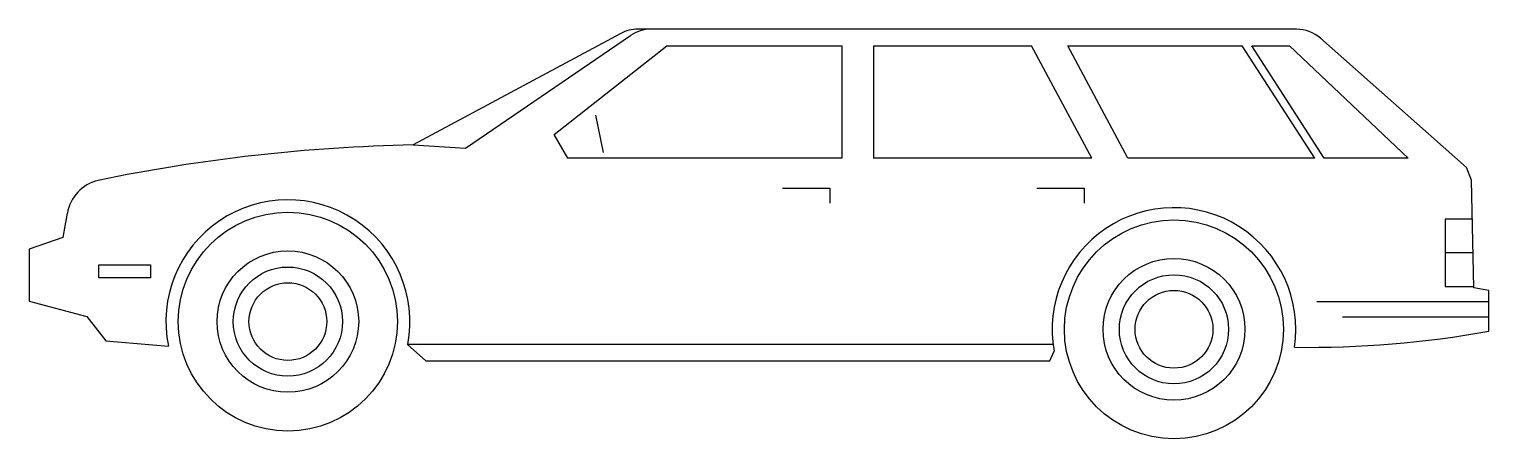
# Model space of a CAD drawing. Header units: metres. Extents: x 0 to 1.01, y 0 to 0.28.
import ezdxf

# ---------------------------------------------------------------- set-up
doc = ezdxf.new("R2010")
doc.units = ezdxf.units.M

msp = doc.modelspace()

# ---------------------------------------------------------------- linework, layer by layer
at = {"linetype": 'Continuous'}
for p, q in [((0.4093, 0.281), (0.2667, 0.2045)), ((0.8731, 0.284), (0.4209, 0.284)), ((0.3026, 0.2023), (0.4159, 0.2796)), ((0.3635, 0.2116), (0.4407, 0.2726)), ((0.4407, 0.2726), (0.561, 0.2726)), ((0.561, 0.2726), (0.561, 0.1953)), ((0.5826, 0.2726), (0.6912, 0.2726)), ((0.5826, 0.2726), (0.5826, 0.1953)), ((0.7325, 0.1953), (0.6912, 0.2726)), ((0.7161, 0.2726), (0.8358, 0.2726)), ((0.7573, 0.1953), (0.7161, 0.2726)), ((0.8856, 0.1953), (0.8358, 0.2726)), ((0.8423, 0.2726), (0.8682, 0.2726)), ((0.8921, 0.1953), (0.8423, 0.2726)), ((0.8682, 0.2726), (0.9497, 0.1953)), ((0.9897, 0.189), (0.8894, 0.2778)), ((0.3918, 0.2248), (0.397, 0.1993)), ((0.3729, 0.1953), (0.3635, 0.2116)), ((0.2667, 0.2045), (0.3026, 0.2023)), ((0.561, 0.1953), (0.3729, 0.1953)), ((0.7325, 0.1953), (0.5826, 0.1953)), ((0.8856, 0.1953), (0.7573, 0.1953)), ((0.9497, 0.1953), (0.8921, 0.1953)), ((0.9932, 0.1801), (0.9897, 0.189)), ((0.5201, 0.1747), (0.5526, 0.1747)), ((0.5526, 0.1747), (0.5526, 0.1643)), ((0.6947, 0.1747), (0.7272, 0.1747)), ((0.7272, 0.1747), (0.7272, 0.1643)), ((0.9947, 0.1062), (0.9932, 0.1801)), ((0.0293, 0.1575), (0.0263, 0.1407)), ((0.975, 0.1535), (0.975, 0.1072)), ((0.9937, 0.1535), (0.975, 0.1535)), ((0.0263, 0.1407), (0.0031, 0.1328)), ((0.0031, 0.1328), (0.0031, 0.097)), ((0.975, 0.1304), (0.9942, 0.1304)), ((0.0509, 0.1131), (0.0509, 0.122)), ((0.0509, 0.122), (0.0864, 0.122)), ((0.0864, 0.122), (0.0864, 0.1131)), ((0.0864, 0.1131), (0.0509, 0.1131)), ((0.975, 0.1072), (0.9947, 0.1072)), ((1.005, 0.1043), (0.9947, 0.1062)), ((1.005, 0.0765), (1.005, 0.1043)), ((0.0031, 0.097), (0.0426, 0.0866)), ((0.8869, 0.0969), (1.005, 0.0969)), ((0.0426, 0.0866), (0.0558, 0.0698)), ((1.005, 0.0861), (0.9046, 0.0861)), ((0.0558, 0.0698), (0.0988, 0.0661)), ((0.7059, 0.0673), (0.2629, 0.0673)), ((0.2629, 0.0673), (0.2754, 0.056)), ((0.7037, 0.056), (0.7066, 0.0627)), ((0.2754, 0.056), (0.7037, 0.056))]:
    msp.add_line(p, q, dxfattribs=at)
for centre, radius in [((0.1807, 0.083), 0.0752), ((0.7889, 0.0777), 0.0752), ((0.1807, 0.083), 0.0486), ((0.1807, 0.083), 0.0375), ((0.7889, 0.0777), 0.0487), ((0.7889, 0.0777), 0.0375), ((0.1807, 0.083), 0.0267), ((0.7889, 0.0777), 0.0267)]:
    msp.add_circle(centre, radius, dxfattribs=at)
for centre, radius, start, end in [((0.4212, 0.2583), 0.0257, 90.6263, 117.724), ((0.43, 0.2588), 0.0252, 90.51, 124.1134), ((0.8729, 0.2588), 0.0251, 48.9103, 89.6088), ((0.2926, -0.9988), 1.2035, 91.2358, 101.6089), ((0.0572, 0.1526), 0.0283, 103.8131, 170.1151), ((0.1807, 0.083), 0.0837, 349.2326, 191.6066), ((0.7889, 0.0777), 0.0836, 351.4975, 190.3391), ((0.8819, 0.7481), 0.6828, 269.1379, 280.3894)]:
    msp.add_arc(centre, radius, start, end, dxfattribs=at)

doc.saveas('drawing.dxf')
